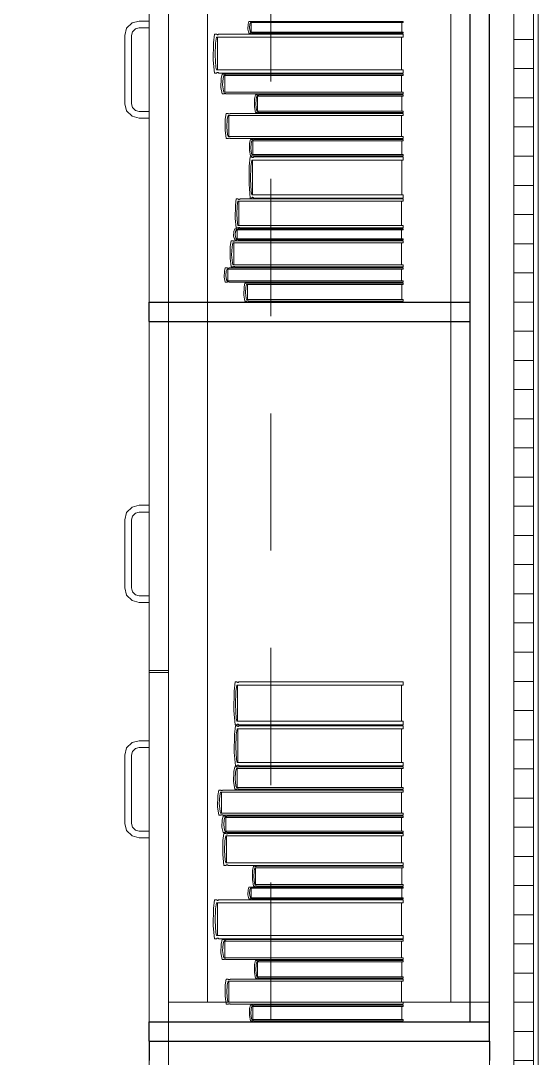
# Model space of a CAD drawing. Header units: inches. Extents: x -38 to 5698, y -33 to 92.
# Drawn here: x 122.313 to 122.845, y 34.982 to 36.049 of the extents above; entities that cross this region are included whole.
import ezdxf

# ---------------------------------------------------------------- set-up
doc = ezdxf.new("R2010")
doc.units = ezdxf.units.IN
doc.header["$MEASUREMENT"] = 0
doc.set_wipeout_variables(frame=1)
for name, pattern in [('Hidden Line', [0.195611, 0.141111, -0.0545]), ('Punto & Raya', [0.65, 0.5, -0.075, 0, -0.075]), ('Wipeout_Contour', [1, 0, -1])]:
    doc.linetypes.add(name, pattern=pattern)
for name, color, linetype in [('02 _ ARQ _ ALB _ Ejes Generales', 7, 'Continuous'), ('02 _ ARQ _ ZON _ Espacio.3D', 7, 'Continuous'), ('08 _ STR _ EXT _ 09 Vigas', 7, 'Continuous'), ('Acabado - Muros', 7, 'Continuous'), ('Interior - Mobiliario', 7, 'Continuous')]:
    doc.layers.add(name, color=color, linetype=linetype)

msp = doc.modelspace()

# ---------------------------------------------------------------- linework, layer by layer
at = {"layer": '02 _ ARQ _ ZON _ Espacio.3D', "color": 254, "linetype": 'Continuous', "lineweight": 0, "flags": 128}
msp.add_lwpolyline([(115.57, 30.8002), (116.07, 30.8001), (116.07, 30.2), (116.67, 30.1999), (116.67, 29.7), (122.57, 29.7), (122.57, 30.2), (122.57, 30.6), (122.812, 30.6), (122.812, 39), (122.57, 39), (122.57, 39.75), (116.07, 39.75), (116.07, 39.65), (116.07, 39), (115.57, 39)], dxfattribs=at)
at = {"layer": 'Interior - Mobiliario', "color": 175, "linetype": 'Continuous', "lineweight": 13}
for p, q in [((122.465, 36.48), (122.465, 35.02)), ((122.775, 35.02), (122.775, 36.48)), ((122.435, 36.049), (122.4275, 36.047)), ((122.445, 36.049), (122.435, 36.049)), ((122.445, 36.042), (122.445, 36.049)), ((122.5477, 36.0486), (122.5468, 36.0459)), ((122.5494, 36.0486), (122.5477, 36.0486)), ((122.5485, 36.0458), (122.5493, 36.0476)), ((122.5493, 36.0476), (122.7063, 36.0476)), ((122.5495, 36.0485), (122.5494, 36.0486)), ((122.5497, 36.0484), (122.5495, 36.0485)), ((122.5499, 36.0484), (122.5497, 36.0484)), ((122.5502, 36.0484), (122.5499, 36.0484)), ((122.5501, 36.0476), (122.5501, 36.0375)), ((122.5504, 36.0484), (122.5502, 36.0484)), ((122.5506, 36.0484), (122.5504, 36.0484)), ((122.5508, 36.0484), (122.5506, 36.0484)), ((122.551, 36.0485), (122.5508, 36.0484)), ((122.5512, 36.0486), (122.551, 36.0485)), ((122.7063, 36.0486), (122.5512, 36.0486)), ((122.7047, 36.0375), (122.7047, 36.0476)), ((122.7063, 36.0476), (122.7063, 36.0486)), ((122.422, 36.0415), (122.42, 36.034)), ((122.4275, 36.047), (122.422, 36.0415)), ((122.427, 36.034), (122.428, 36.038)), ((122.428, 36.038), (122.431, 36.0409)), ((122.431, 36.0409), (122.435, 36.042)), ((122.435, 36.042), (122.445, 36.042)), ((122.5468, 36.0459), (122.5466, 36.0405)), ((122.5466, 36.0405), (122.5477, 36.0365)), ((122.5481, 36.0421), (122.5485, 36.0458)), ((122.5488, 36.0384), (122.5481, 36.0421)), ((122.5493, 36.0375), (122.5488, 36.0384)), ((122.7063, 36.0375), (122.5493, 36.0375)), ((122.5495, 36.0366), (122.5498, 36.0367)), ((122.5498, 36.0367), (122.55, 36.0367)), ((122.55, 36.0367), (122.5502, 36.0367)), ((122.5502, 36.0367), (122.5504, 36.0367)), ((122.5504, 36.0367), (122.5507, 36.0367)), ((122.5507, 36.0367), (122.5509, 36.0366)), ((122.5509, 36.0366), (122.5511, 36.0366)), ((122.7063, 36.0365), (122.7063, 36.0375)), ((122.42, 36.034), (122.42, 35.964)), ((122.427, 35.964), (122.427, 36.034)), ((122.5112, 36.0267), (122.511, 36.0088)), ((122.5123, 36.0355), (122.5112, 36.0267)), ((122.5144, 36.0355), (122.5123, 36.0355)), ((122.5129, 36.014), (122.5134, 36.0263)), ((122.5134, 36.0263), (122.5142, 36.0323)), ((122.5142, 36.0323), (122.7063, 36.0323)), ((122.5145, 36.0354), (122.5144, 36.0355)), ((122.5148, 36.0351), (122.5145, 36.0354)), ((122.515, 36.035), (122.5148, 36.0351)), ((122.5153, 36.0349), (122.515, 36.035)), ((122.5152, 36.0323), (122.5152, 35.9987)), ((122.5156, 36.0349), (122.5153, 36.0349)), ((122.5159, 36.0349), (122.5156, 36.0349)), ((122.5162, 36.0351), (122.5159, 36.0349)), ((122.5164, 36.0353), (122.5162, 36.0351)), ((122.5166, 36.0355), (122.5164, 36.0353)), ((122.7063, 36.0355), (122.5166, 36.0355)), ((122.5477, 36.0365), (122.5494, 36.0365)), ((122.5494, 36.0365), (122.5495, 36.0366)), ((122.5511, 36.0366), (122.5512, 36.0365)), ((122.5512, 36.0365), (122.7063, 36.0365)), ((122.7044, 35.9987), (122.7044, 36.0323)), ((122.7063, 36.0323), (122.7063, 36.0355)), ((122.511, 36.0088), (122.5123, 35.9955)), ((122.5137, 36.0017), (122.5129, 36.014)), ((122.5123, 35.9955), (122.5144, 35.9955)), ((122.5142, 35.9987), (122.5137, 36.0017)), ((122.7063, 35.9987), (122.5142, 35.9987)), ((122.5144, 35.9955), (122.5146, 35.9957)), ((122.5146, 35.9957), (122.5148, 35.9959)), ((122.5148, 35.9959), (122.5151, 35.9961)), ((122.5151, 35.9961), (122.5154, 35.9961)), ((122.5154, 35.9961), (122.5157, 35.9961)), ((122.5157, 35.9961), (122.5159, 35.996)), ((122.5159, 35.996), (122.5162, 35.9959)), ((122.5162, 35.9959), (122.5165, 35.9956)), ((122.5165, 35.9956), (122.5166, 35.9955)), ((122.5166, 35.9955), (122.7063, 35.9955)), ((122.5201, 35.9945), (122.5191, 35.99)), ((122.5221, 35.9945), (122.5201, 35.9945)), ((122.5222, 35.9944), (122.5221, 35.9945)), ((122.5224, 35.9943), (122.5222, 35.9944)), ((122.5227, 35.9942), (122.5224, 35.9943)), ((122.523, 35.9941), (122.5227, 35.9942)), ((122.5232, 35.9941), (122.523, 35.9941)), ((122.5235, 35.9942), (122.5232, 35.9941)), ((122.5238, 35.9942), (122.5235, 35.9942)), ((122.524, 35.9944), (122.5238, 35.9942)), ((122.5242, 35.9945), (122.524, 35.9944)), ((122.7063, 35.9945), (122.5242, 35.9945)), ((122.7063, 35.9955), (122.7063, 35.9987)), ((122.7063, 35.9928), (122.7063, 35.9945)), ((122.5191, 35.99), (122.5188, 35.9808)), ((122.5206, 35.9835), (122.5211, 35.9898)), ((122.5214, 35.9772), (122.5206, 35.9835)), ((122.5211, 35.9898), (122.5219, 35.9928)), ((122.5219, 35.9928), (122.7063, 35.9928)), ((122.5229, 35.9928), (122.5229, 35.9757)), ((122.7045, 35.9757), (122.7045, 35.9928)), ((122.5188, 35.9808), (122.5201, 35.974)), ((122.5201, 35.974), (122.5221, 35.974)), ((122.5219, 35.9757), (122.5214, 35.9772)), ((122.7063, 35.9757), (122.5219, 35.9757)), ((122.5221, 35.974), (122.5223, 35.9741)), ((122.5223, 35.9741), (122.5225, 35.9743)), ((122.5225, 35.9743), (122.5228, 35.9743)), ((122.5228, 35.9743), (122.523, 35.9744)), ((122.523, 35.9744), (122.5233, 35.9744)), ((122.5233, 35.9744), (122.5236, 35.9743)), ((122.5236, 35.9743), (122.5238, 35.9742)), ((122.5238, 35.9742), (122.5241, 35.9741)), ((122.5241, 35.9741), (122.5242, 35.974)), ((122.5242, 35.974), (122.7063, 35.974)), ((122.5544, 35.973), (122.5535, 35.969)), ((122.556, 35.973), (122.5544, 35.973)), ((122.5561, 35.973), (122.556, 35.973)), ((122.5563, 35.9728), (122.5561, 35.973)), ((122.5565, 35.9728), (122.5563, 35.9728)), ((122.5567, 35.9727), (122.5565, 35.9728)), ((122.5569, 35.9727), (122.5567, 35.9727)), ((122.5572, 35.9728), (122.5569, 35.9727)), ((122.5574, 35.9728), (122.5572, 35.9728)), ((122.5576, 35.9729), (122.5574, 35.9728)), ((122.5577, 35.973), (122.5576, 35.9729)), ((122.7063, 35.973), (122.5577, 35.973)), ((122.7063, 35.974), (122.7063, 35.9757)), ((122.7063, 35.9716), (122.7063, 35.973)), ((122.42, 35.964), (122.422, 35.9565)), ((122.428, 35.96), (122.427, 35.964)), ((122.5535, 35.969), (122.5533, 35.9609)), ((122.5548, 35.9632), (122.5552, 35.9688)), ((122.5554, 35.9577), (122.5548, 35.9632)), ((122.5552, 35.9688), (122.5559, 35.9716)), ((122.5559, 35.9716), (122.7063, 35.9716)), ((122.5566, 35.9716), (122.5566, 35.9563)), ((122.7048, 35.9563), (122.7048, 35.9716)), ((122.422, 35.9565), (122.4275, 35.951)), ((122.431, 35.957), (122.428, 35.96)), ((122.435, 35.956), (122.431, 35.957)), ((122.445, 35.956), (122.435, 35.956)), ((122.445, 35.949), (122.445, 35.956)), ((122.5243, 35.9538), (122.5233, 35.9482)), ((122.5263, 35.9538), (122.5243, 35.9538)), ((122.5253, 35.9479), (122.5262, 35.9518)), ((122.5262, 35.9518), (122.7063, 35.9518)), ((122.5264, 35.9537), (122.5263, 35.9538)), ((122.5266, 35.9536), (122.5264, 35.9537)), ((122.5269, 35.9535), (122.5266, 35.9536)), ((122.5272, 35.9534), (122.5269, 35.9535)), ((122.5271, 35.9518), (122.5271, 35.9302)), ((122.5274, 35.9534), (122.5272, 35.9534)), ((122.5277, 35.9535), (122.5274, 35.9534)), ((122.5279, 35.9535), (122.5277, 35.9535)), ((122.5282, 35.9537), (122.5279, 35.9535)), ((122.5283, 35.9538), (122.5282, 35.9537)), ((122.7063, 35.9538), (122.5283, 35.9538)), ((122.5533, 35.9609), (122.5544, 35.9548)), ((122.5544, 35.9548), (122.556, 35.9548)), ((122.5559, 35.9563), (122.5554, 35.9577)), ((122.7063, 35.9563), (122.5559, 35.9563)), ((122.556, 35.9548), (122.5561, 35.9549)), ((122.5561, 35.9549), (122.5563, 35.955)), ((122.5563, 35.955), (122.5566, 35.9551)), ((122.5566, 35.9551), (122.5568, 35.9551)), ((122.5568, 35.9551), (122.557, 35.9551)), ((122.557, 35.9551), (122.5572, 35.9551)), ((122.5572, 35.9551), (122.5574, 35.955)), ((122.5574, 35.955), (122.5576, 35.9549)), ((122.5576, 35.9549), (122.5577, 35.9548)), ((122.5577, 35.9548), (122.7063, 35.9548)), ((122.7045, 35.9302), (122.7045, 35.9518)), ((122.7063, 35.9548), (122.7063, 35.9563)), ((122.7063, 35.9518), (122.7063, 35.9538)), ((122.4275, 35.951), (122.435, 35.949)), ((122.435, 35.949), (122.445, 35.949)), ((122.5233, 35.9482), (122.5231, 35.9367)), ((122.5249, 35.94), (122.5253, 35.9479)), ((122.5231, 35.9367), (122.5243, 35.9282)), ((122.5256, 35.9322), (122.5249, 35.94)), ((122.5262, 35.9302), (122.5256, 35.9322)), ((122.7063, 35.9302), (122.5262, 35.9302)), ((122.7063, 35.9282), (122.7063, 35.9302)), ((122.5243, 35.9282), (122.5263, 35.9282)), ((122.5263, 35.9282), (122.5265, 35.9283)), ((122.5265, 35.9283), (122.5267, 35.9285)), ((122.5267, 35.9285), (122.5269, 35.9286)), ((122.5269, 35.9286), (122.5272, 35.9286)), ((122.5272, 35.9286), (122.5275, 35.9286)), ((122.5275, 35.9286), (122.5277, 35.9285)), ((122.5277, 35.9285), (122.528, 35.9284)), ((122.528, 35.9284), (122.5282, 35.9283)), ((122.5282, 35.9283), (122.5283, 35.9282)), ((122.5283, 35.9282), (122.7063, 35.9282)), ((122.5484, 35.9235), (122.5482, 35.9159)), ((122.5493, 35.9272), (122.5484, 35.9235)), ((122.551, 35.9272), (122.5493, 35.9272)), ((122.5497, 35.9181), (122.5501, 35.9233)), ((122.5501, 35.9233), (122.5508, 35.9258)), ((122.5508, 35.9258), (122.7063, 35.9258)), ((122.5511, 35.9271), (122.551, 35.9272)), ((122.5513, 35.927), (122.5511, 35.9271)), ((122.5515, 35.9269), (122.5513, 35.927)), ((122.5517, 35.9269), (122.5515, 35.9269)), ((122.5516, 35.9258), (122.5516, 35.9116)), ((122.5519, 35.9269), (122.5517, 35.9269)), ((122.5522, 35.9269), (122.5519, 35.9269)), ((122.5524, 35.927), (122.5522, 35.9269)), ((122.5526, 35.9271), (122.5524, 35.927)), ((122.5527, 35.9272), (122.5526, 35.9271)), ((122.7063, 35.9272), (122.5527, 35.9272)), ((122.7047, 35.9116), (122.7047, 35.9258)), ((122.7063, 35.9258), (122.7063, 35.9272)), ((122.5489, 35.9092), (122.548, 35.8999)), ((122.5482, 35.9159), (122.5493, 35.9102)), ((122.5506, 35.9092), (122.5489, 35.9092)), ((122.5493, 35.9102), (122.551, 35.9102)), ((122.5504, 35.9128), (122.5497, 35.9181)), ((122.5508, 35.9116), (122.5504, 35.9128)), ((122.5507, 35.909), (122.5506, 35.9092)), ((122.5509, 35.9088), (122.5507, 35.909)), ((122.7063, 35.9116), (122.5508, 35.9116)), ((122.5511, 35.9086), (122.5509, 35.9088)), ((122.551, 35.9102), (122.5511, 35.9103)), ((122.5511, 35.9103), (122.5513, 35.9104)), ((122.5513, 35.9104), (122.5515, 35.9105)), ((122.5515, 35.9105), (122.5518, 35.9105)), ((122.5518, 35.9105), (122.552, 35.9105)), ((122.552, 35.9087), (122.5518, 35.9086)), ((122.552, 35.9105), (122.5522, 35.9104)), ((122.5522, 35.909), (122.552, 35.9087)), ((122.5522, 35.9104), (122.5524, 35.9104)), ((122.5523, 35.9092), (122.5522, 35.909)), ((122.7063, 35.9092), (122.5523, 35.9092)), ((122.5524, 35.9104), (122.5526, 35.9103)), ((122.5526, 35.9103), (122.5527, 35.9102)), ((122.5527, 35.9102), (122.7063, 35.9102)), ((122.7063, 35.9102), (122.7063, 35.9116)), ((122.7063, 35.9058), (122.7063, 35.9092)), ((122.548, 35.8999), (122.5478, 35.8811)), ((122.5493, 35.8865), (122.5497, 35.8995)), ((122.5497, 35.8995), (122.5505, 35.9058)), ((122.5505, 35.9058), (122.7063, 35.9058)), ((122.5513, 35.9085), (122.5511, 35.9086)), ((122.5512, 35.9058), (122.5512, 35.8704)), ((122.5516, 35.9085), (122.5513, 35.9085)), ((122.5518, 35.9086), (122.5516, 35.9085)), ((122.7047, 35.8704), (122.7047, 35.9058)), ((122.5478, 35.8811), (122.5489, 35.867)), ((122.55, 35.8736), (122.5493, 35.8865)), ((122.5347, 35.866), (122.5338, 35.8595)), ((122.5366, 35.866), (122.5347, 35.866)), ((122.5367, 35.8659), (122.5366, 35.866)), ((122.5385, 35.866), (122.5383, 35.8658)), ((122.7063, 35.866), (122.5385, 35.866)), ((122.5489, 35.867), (122.5506, 35.867)), ((122.5505, 35.8704), (122.55, 35.8736)), ((122.7063, 35.8704), (122.5505, 35.8704)), ((122.5506, 35.867), (122.5507, 35.8672)), ((122.5507, 35.8672), (122.5509, 35.8675)), ((122.5509, 35.8675), (122.5511, 35.8676)), ((122.5511, 35.8676), (122.5514, 35.8677)), ((122.5514, 35.8677), (122.5516, 35.8677)), ((122.5516, 35.8677), (122.5518, 35.8676)), ((122.5518, 35.8676), (122.552, 35.8674)), ((122.552, 35.8674), (122.5522, 35.8672)), ((122.5522, 35.8672), (122.5523, 35.867)), ((122.5523, 35.867), (122.7063, 35.867)), ((122.7063, 35.867), (122.7063, 35.8704)), ((122.7063, 35.8636), (122.7063, 35.866)), ((122.5338, 35.8595), (122.5336, 35.8461)), ((122.5352, 35.85), (122.5356, 35.8591)), ((122.5356, 35.8591), (122.5364, 35.8636)), ((122.5364, 35.8636), (122.7063, 35.8636)), ((122.5369, 35.8657), (122.5367, 35.8659)), ((122.5371, 35.8656), (122.5369, 35.8657)), ((122.5374, 35.8655), (122.5371, 35.8656)), ((122.5373, 35.8636), (122.5373, 35.8386)), ((122.5376, 35.8655), (122.5374, 35.8655)), ((122.5379, 35.8656), (122.5376, 35.8655)), ((122.5381, 35.8657), (122.5379, 35.8656)), ((122.5383, 35.8658), (122.5381, 35.8657)), ((122.7046, 35.8386), (122.7046, 35.8636)), ((122.5336, 35.8461), (122.5347, 35.8362)), ((122.5359, 35.8408), (122.5352, 35.85)), ((122.533, 35.8352), (122.5321, 35.8327)), ((122.5349, 35.8352), (122.533, 35.8352)), ((122.534, 35.8326), (122.5348, 35.8343)), ((122.5347, 35.8362), (122.5366, 35.8362)), ((122.5348, 35.8343), (122.7063, 35.8343)), ((122.535, 35.8351), (122.5349, 35.8352)), ((122.5352, 35.8351), (122.535, 35.8351)), ((122.5355, 35.835), (122.5352, 35.8351)), ((122.5357, 35.835), (122.5355, 35.835)), ((122.5356, 35.8343), (122.5356, 35.8249)), ((122.536, 35.835), (122.5357, 35.835)), ((122.5364, 35.8386), (122.5359, 35.8408)), ((122.5362, 35.835), (122.536, 35.835)), ((122.5365, 35.835), (122.5362, 35.835)), ((122.7063, 35.8386), (122.5364, 35.8386)), ((122.5367, 35.8351), (122.5365, 35.835)), ((122.5366, 35.8362), (122.5367, 35.8363)), ((122.5367, 35.8363), (122.5369, 35.8365)), ((122.5368, 35.8352), (122.5367, 35.8351)), ((122.7063, 35.8352), (122.5368, 35.8352)), ((122.5369, 35.8365), (122.5372, 35.8366)), ((122.5372, 35.8366), (122.5374, 35.8367)), ((122.5374, 35.8367), (122.5377, 35.8367)), ((122.5377, 35.8367), (122.5379, 35.8366)), ((122.5379, 35.8366), (122.5382, 35.8365)), ((122.5382, 35.8365), (122.5384, 35.8363)), ((122.5384, 35.8363), (122.5385, 35.8362)), ((122.5385, 35.8362), (122.7063, 35.8362)), ((122.7046, 35.8249), (122.7046, 35.8343)), ((122.7063, 35.8362), (122.7063, 35.8386)), ((122.7063, 35.8343), (122.7063, 35.8352)), ((122.5321, 35.8327), (122.5319, 35.8278)), ((122.5319, 35.8278), (122.533, 35.8241)), ((122.533, 35.8241), (122.5349, 35.8241)), ((122.5335, 35.8292), (122.534, 35.8326)), ((122.5343, 35.8258), (122.5335, 35.8292)), ((122.5348, 35.8249), (122.5343, 35.8258)), ((122.7063, 35.8249), (122.5348, 35.8249)), ((122.5349, 35.8241), (122.5351, 35.8241)), ((122.5351, 35.8241), (122.5353, 35.8242)), ((122.5353, 35.8242), (122.5355, 35.8242)), ((122.5355, 35.8242), (122.5358, 35.8242)), ((122.5358, 35.8242), (122.536, 35.8242)), ((122.536, 35.8242), (122.5363, 35.8242)), ((122.5363, 35.8242), (122.5365, 35.8242)), ((122.5365, 35.8242), (122.5368, 35.8241)), ((122.5368, 35.8241), (122.5368, 35.8241)), ((122.5368, 35.8241), (122.7063, 35.8241)), ((122.7063, 35.8241), (122.7063, 35.8249)), ((122.5284, 35.8171), (122.5282, 35.8051)), ((122.5294, 35.8231), (122.5284, 35.8171)), ((122.5313, 35.8231), (122.5294, 35.8231)), ((122.5299, 35.8086), (122.5304, 35.8169)), ((122.5304, 35.8169), (122.5312, 35.8209)), ((122.5312, 35.8209), (122.7063, 35.8209)), ((122.5314, 35.823), (122.5313, 35.8231)), ((122.5316, 35.8228), (122.5314, 35.823)), ((122.5319, 35.8227), (122.5316, 35.8228)), ((122.5321, 35.8226), (122.5319, 35.8227)), ((122.5324, 35.8226), (122.5321, 35.8226)), ((122.7045, 35.8209), (122.5321, 35.8209)), ((122.5321, 35.8209), (122.5321, 35.7983)), ((122.5327, 35.8227), (122.5324, 35.8226)), ((122.5329, 35.8228), (122.5327, 35.8227)), ((122.5331, 35.8229), (122.5329, 35.8228)), ((122.5333, 35.8231), (122.5331, 35.8229)), ((122.7063, 35.8231), (122.5333, 35.8231)), ((122.7045, 35.7983), (122.7045, 35.8209)), ((122.7063, 35.8209), (122.7063, 35.8231)), ((122.5282, 35.8051), (122.5294, 35.7961)), ((122.5306, 35.8003), (122.5299, 35.8086)), ((122.5224, 35.7919), (122.5222, 35.7855)), ((122.5234, 35.7951), (122.5224, 35.7919)), ((122.5254, 35.7951), (122.5234, 35.7951)), ((122.5239, 35.7873), (122.5244, 35.7918)), ((122.5244, 35.7918), (122.5252, 35.794)), ((122.5252, 35.794), (122.7063, 35.794)), ((122.5255, 35.7951), (122.5254, 35.7951)), ((122.5257, 35.795), (122.5255, 35.7951)), ((122.526, 35.7949), (122.5257, 35.795)), ((122.5262, 35.7949), (122.526, 35.7949)), ((122.5261, 35.794), (122.5261, 35.7818)), ((122.5265, 35.7949), (122.5262, 35.7949)), ((122.5268, 35.7949), (122.5265, 35.7949)), ((122.527, 35.795), (122.5268, 35.7949)), ((122.5273, 35.795), (122.527, 35.795)), ((122.5274, 35.7951), (122.5273, 35.795)), ((122.7063, 35.7951), (122.5274, 35.7951)), ((122.5294, 35.7961), (122.5313, 35.7961)), ((122.5312, 35.7983), (122.5306, 35.8003)), ((122.7063, 35.7983), (122.5312, 35.7983)), ((122.5313, 35.7961), (122.5315, 35.7963)), ((122.5315, 35.7963), (122.5317, 35.7964)), ((122.5317, 35.7964), (122.5319, 35.7965)), ((122.5319, 35.7965), (122.5322, 35.7966)), ((122.5321, 35.7983), (122.7045, 35.7983)), ((122.5322, 35.7966), (122.5325, 35.7966)), ((122.5325, 35.7966), (122.5327, 35.7965)), ((122.5327, 35.7965), (122.533, 35.7964)), ((122.533, 35.7964), (122.5332, 35.7962)), ((122.5332, 35.7962), (122.5333, 35.7961)), ((122.5333, 35.7961), (122.7063, 35.7961)), ((122.7045, 35.7818), (122.7045, 35.794)), ((122.7063, 35.7961), (122.7063, 35.7983)), ((122.7063, 35.794), (122.7063, 35.7951)), ((122.5222, 35.7855), (122.5234, 35.7806)), ((122.5234, 35.7806), (122.5254, 35.7806)), ((122.5247, 35.7829), (122.5239, 35.7873)), ((122.5252, 35.7818), (122.5247, 35.7829)), ((122.7063, 35.7818), (122.5252, 35.7818)), ((122.5254, 35.7806), (122.5255, 35.7807)), ((122.5255, 35.7807), (122.5258, 35.7808)), ((122.5258, 35.7808), (122.526, 35.7808)), ((122.526, 35.7808), (122.5263, 35.7809)), ((122.5263, 35.7809), (122.5266, 35.7808)), ((122.5266, 35.7808), (122.5268, 35.7808)), ((122.5268, 35.7808), (122.5271, 35.7808)), ((122.5271, 35.7808), (122.5273, 35.7807)), ((122.5273, 35.7807), (122.5274, 35.7806)), ((122.5274, 35.7806), (122.7063, 35.7806)), ((122.7063, 35.7806), (122.7063, 35.7818)), ((122.5427, 35.7755), (122.5425, 35.7672)), ((122.5436, 35.7796), (122.5427, 35.7755)), ((122.5454, 35.7796), (122.5436, 35.7796)), ((122.5441, 35.7696), (122.5445, 35.7753)), ((122.5445, 35.7753), (122.5453, 35.7781)), ((122.5453, 35.7781), (122.7063, 35.7781)), ((122.5455, 35.7795), (122.5454, 35.7796)), ((122.5457, 35.7794), (122.5455, 35.7795)), ((122.5459, 35.7793), (122.5457, 35.7794)), ((122.5462, 35.7793), (122.5459, 35.7793)), ((122.5464, 35.7793), (122.5462, 35.7793)), ((122.5466, 35.7793), (122.5464, 35.7793)), ((122.5469, 35.7794), (122.5466, 35.7793)), ((122.5471, 35.7795), (122.5469, 35.7794)), ((122.5472, 35.7796), (122.5471, 35.7795)), ((122.7063, 35.7796), (122.5472, 35.7796)), ((122.7063, 35.7781), (122.7063, 35.7796)), ((122.422, 35.5435), (122.4275, 35.549)), ((122.4275, 35.549), (122.435, 35.551)), ((122.435, 35.551), (122.445, 35.551)), ((122.445, 35.551), (122.445, 35.544)), ((122.42, 35.536), (122.422, 35.5435)), ((122.42, 35.466), (122.42, 35.536)), ((122.428, 35.54), (122.427, 35.536)), ((122.427, 35.536), (122.427, 35.466)), ((122.431, 35.5429), (122.428, 35.54)), ((122.435, 35.544), (122.431, 35.5429)), ((122.445, 35.544), (122.435, 35.544)), ((122.422, 35.4585), (122.42, 35.466)), ((122.427, 35.466), (122.428, 35.462)), ((122.428, 35.462), (122.431, 35.459)), ((122.4275, 35.453), (122.422, 35.4585)), ((122.435, 35.451), (122.4275, 35.453)), ((122.431, 35.459), (122.435, 35.458)), ((122.435, 35.458), (122.445, 35.458)), ((122.445, 35.451), (122.435, 35.451)), ((122.445, 35.458), (122.445, 35.451)), ((122.445, 35.381), (122.465, 35.381)), ((122.445, 35.379), (122.465, 35.379)), ((122.5334, 35.3696), (122.5324, 35.3599)), ((122.5352, 35.3696), (122.5334, 35.3696)), ((122.5343, 35.3594), (122.5351, 35.3661)), ((122.5351, 35.3661), (122.7063, 35.3661)), ((122.5353, 35.3694), (122.5352, 35.3696)), ((122.5355, 35.3691), (122.5353, 35.3694)), ((122.5358, 35.369), (122.5355, 35.3691)), ((122.536, 35.3689), (122.5358, 35.369)), ((122.5359, 35.3661), (122.5359, 35.3289)), ((122.5363, 35.3688), (122.536, 35.3689)), ((122.5365, 35.3689), (122.5363, 35.3688)), ((122.5368, 35.3691), (122.5365, 35.3689)), ((122.537, 35.3693), (122.5368, 35.3691)), ((122.5371, 35.3696), (122.537, 35.3693)), ((122.7063, 35.3696), (122.5371, 35.3696)), ((122.7046, 35.3289), (122.7046, 35.3661)), ((122.7063, 35.3661), (122.7063, 35.3696)), ((122.5324, 35.3599), (122.5322, 35.3401)), ((122.5338, 35.3458), (122.5343, 35.3594)), ((122.5346, 35.3323), (122.5338, 35.3458)), ((122.5322, 35.3401), (122.5334, 35.3254)), ((122.5337, 35.3244), (122.5328, 35.3154)), ((122.5334, 35.3254), (122.5352, 35.3254)), ((122.5356, 35.3244), (122.5337, 35.3244)), ((122.5351, 35.3289), (122.5346, 35.3323)), ((122.7063, 35.3289), (122.5351, 35.3289)), ((122.5352, 35.3254), (122.5354, 35.3256)), ((122.5354, 35.3256), (122.5356, 35.3259)), ((122.5356, 35.3259), (122.5358, 35.3261)), ((122.5357, 35.3242), (122.5356, 35.3244)), ((122.5359, 35.324), (122.5357, 35.3242)), ((122.5358, 35.3261), (122.5361, 35.3261)), ((122.5361, 35.3238), (122.5359, 35.324)), ((122.5361, 35.3261), (122.5363, 35.3261)), ((122.5364, 35.3237), (122.5361, 35.3238)), ((122.5363, 35.3261), (122.5366, 35.326)), ((122.5366, 35.3237), (122.5364, 35.3237)), ((122.5366, 35.326), (122.5368, 35.3258)), ((122.5369, 35.3238), (122.5366, 35.3237)), ((122.5368, 35.3258), (122.5371, 35.3256)), ((122.5371, 35.3239), (122.5369, 35.3238)), ((122.5371, 35.3256), (122.5371, 35.3254)), ((122.5371, 35.3254), (122.7063, 35.3254)), ((122.5373, 35.3242), (122.5371, 35.3239)), ((122.5375, 35.3244), (122.5373, 35.3242)), ((122.7063, 35.3244), (122.5375, 35.3244)), ((122.7063, 35.3254), (122.7063, 35.3289)), ((122.7063, 35.3211), (122.7063, 35.3244)), ((122.5328, 35.3154), (122.5325, 35.297)), ((122.5342, 35.3023), (122.5346, 35.3149)), ((122.5346, 35.3149), (122.5354, 35.3211)), ((122.5354, 35.3211), (122.7063, 35.3211)), ((122.5363, 35.3211), (122.5363, 35.2865)), ((122.7046, 35.2865), (122.7046, 35.3211)), ((122.422, 35.3015), (122.42, 35.294)), ((122.4275, 35.307), (122.422, 35.3015)), ((122.435, 35.309), (122.4275, 35.307)), ((122.428, 35.298), (122.431, 35.3009)), ((122.431, 35.3009), (122.435, 35.302)), ((122.445, 35.309), (122.435, 35.309)), ((122.435, 35.302), (122.445, 35.302)), ((122.445, 35.302), (122.445, 35.309)), ((122.5349, 35.2897), (122.5342, 35.3023)), ((122.42, 35.294), (122.42, 35.224)), ((122.427, 35.294), (122.428, 35.298)), ((122.427, 35.224), (122.427, 35.294)), ((122.5325, 35.297), (122.5337, 35.2832)), ((122.5331, 35.2822), (122.5322, 35.2772)), ((122.535, 35.2822), (122.5331, 35.2822)), ((122.5337, 35.2832), (122.5356, 35.2832)), ((122.534, 35.2769), (122.5348, 35.2804)), ((122.5348, 35.2804), (122.7063, 35.2804)), ((122.5354, 35.2865), (122.5349, 35.2897)), ((122.5351, 35.2822), (122.535, 35.2822)), ((122.5353, 35.282), (122.5351, 35.2822)), ((122.5355, 35.2819), (122.5353, 35.282)), ((122.7063, 35.2865), (122.5354, 35.2865)), ((122.5358, 35.2819), (122.5355, 35.2819)), ((122.5356, 35.2832), (122.5357, 35.2835)), ((122.5357, 35.2835), (122.5359, 35.2837)), ((122.5357, 35.2804), (122.5357, 35.261)), ((122.5361, 35.2819), (122.5358, 35.2819)), ((122.5359, 35.2837), (122.5362, 35.2839)), ((122.5363, 35.2819), (122.5361, 35.2819)), ((122.5362, 35.2839), (122.5364, 35.2839)), ((122.5365, 35.282), (122.5363, 35.2819)), ((122.5364, 35.2839), (122.5367, 35.2839)), ((122.5368, 35.2821), (122.5365, 35.282)), ((122.5367, 35.2839), (122.5369, 35.2838)), ((122.5369, 35.2822), (122.5368, 35.2821)), ((122.5369, 35.2838), (122.5372, 35.2837)), ((122.7063, 35.2822), (122.5369, 35.2822)), ((122.5372, 35.2837), (122.5374, 35.2834)), ((122.5374, 35.2834), (122.5375, 35.2832)), ((122.5375, 35.2832), (122.7063, 35.2832)), ((122.7046, 35.261), (122.7046, 35.2804)), ((122.7063, 35.2832), (122.7063, 35.2865)), ((122.7063, 35.2804), (122.7063, 35.2822)), ((122.5322, 35.2772), (122.5319, 35.2669)), ((122.5336, 35.2698), (122.534, 35.2769)), ((122.5343, 35.2627), (122.5336, 35.2698)), ((122.5166, 35.2582), (122.5156, 35.2525)), ((122.5187, 35.2582), (122.5166, 35.2582)), ((122.5188, 35.2581), (122.5187, 35.2582)), ((122.519, 35.2579), (122.5188, 35.2581)), ((122.5193, 35.2578), (122.519, 35.2579)), ((122.5204, 35.2579), (122.5201, 35.2578)), ((122.5206, 35.258), (122.5204, 35.2579)), ((122.5208, 35.2582), (122.5206, 35.258)), ((122.7063, 35.2582), (122.5208, 35.2582)), ((122.5319, 35.2669), (122.5331, 35.2592)), ((122.5331, 35.2592), (122.535, 35.2592)), ((122.5348, 35.261), (122.5343, 35.2627)), ((122.7063, 35.261), (122.5348, 35.261)), ((122.535, 35.2592), (122.5351, 35.2593)), ((122.5351, 35.2593), (122.5354, 35.2594)), ((122.5354, 35.2594), (122.5356, 35.2595)), ((122.5356, 35.2595), (122.5359, 35.2595)), ((122.5359, 35.2595), (122.5361, 35.2595)), ((122.5361, 35.2595), (122.5364, 35.2595)), ((122.5364, 35.2595), (122.5366, 35.2594)), ((122.5366, 35.2594), (122.5368, 35.2592)), ((122.5368, 35.2592), (122.5369, 35.2592)), ((122.5369, 35.2592), (122.7063, 35.2592)), ((122.7063, 35.2592), (122.7063, 35.261)), ((122.7063, 35.2561), (122.7063, 35.2582)), ((122.5156, 35.2525), (122.5153, 35.241)), ((122.5172, 35.2443), (122.5176, 35.2522)), ((122.5176, 35.2522), (122.5185, 35.2561)), ((122.5185, 35.2561), (122.7063, 35.2561)), ((122.5196, 35.2577), (122.5193, 35.2578)), ((122.5195, 35.2561), (122.5195, 35.2345)), ((122.5198, 35.2577), (122.5196, 35.2577)), ((122.5201, 35.2578), (122.5198, 35.2577)), ((122.7044, 35.2345), (122.7044, 35.2561)), ((122.5153, 35.241), (122.5166, 35.2324)), ((122.518, 35.2364), (122.5172, 35.2443)), ((122.5166, 35.2324), (122.5187, 35.2324)), ((122.5185, 35.2345), (122.518, 35.2364)), ((122.7063, 35.2345), (122.5185, 35.2345)), ((122.5187, 35.2324), (122.5188, 35.2325)), ((122.5188, 35.2325), (122.5191, 35.2327)), ((122.5191, 35.2327), (122.5193, 35.2328)), ((122.5193, 35.2328), (122.5196, 35.2328)), ((122.5196, 35.2328), (122.5199, 35.2328)), ((122.5199, 35.2328), (122.5202, 35.2328)), ((122.5201, 35.2277), (122.5199, 35.2202)), ((122.5212, 35.2314), (122.5201, 35.2277)), ((122.5202, 35.2328), (122.5204, 35.2327)), ((122.5204, 35.2327), (122.5207, 35.2325)), ((122.5207, 35.2325), (122.5208, 35.2324)), ((122.5208, 35.2324), (122.7063, 35.2324)), ((122.5232, 35.2314), (122.5212, 35.2314)), ((122.5217, 35.2224), (122.5222, 35.2276)), ((122.5222, 35.2276), (122.523, 35.2301)), ((122.523, 35.2301), (122.7063, 35.2301)), ((122.5233, 35.2313), (122.5232, 35.2314)), ((122.5235, 35.2312), (122.5233, 35.2313)), ((122.5238, 35.2312), (122.5235, 35.2312)), ((122.524, 35.2311), (122.5238, 35.2312)), ((122.5239, 35.2301), (122.5239, 35.216)), ((122.5243, 35.2311), (122.524, 35.2311)), ((122.5246, 35.2312), (122.5243, 35.2311)), ((122.5248, 35.2312), (122.5246, 35.2312)), ((122.5251, 35.2313), (122.5248, 35.2312)), ((122.5252, 35.2314), (122.5251, 35.2313)), ((122.7063, 35.2314), (122.5252, 35.2314)), ((122.7045, 35.216), (122.7045, 35.2301)), ((122.7063, 35.2324), (122.7063, 35.2345)), ((122.7063, 35.2301), (122.7063, 35.2314)), ((122.42, 35.224), (122.422, 35.2165)), ((122.422, 35.2165), (122.4275, 35.211)), ((122.428, 35.22), (122.427, 35.224)), ((122.431, 35.217), (122.428, 35.22)), ((122.435, 35.216), (122.431, 35.217)), ((122.445, 35.216), (122.435, 35.216)), ((122.445, 35.209), (122.445, 35.216)), ((122.5199, 35.2202), (122.5212, 35.2146)), ((122.5225, 35.2173), (122.5217, 35.2224)), ((122.523, 35.216), (122.5225, 35.2173)), ((122.7063, 35.216), (122.523, 35.216)), ((122.7063, 35.2146), (122.7063, 35.216)), ((122.4275, 35.211), (122.435, 35.209)), ((122.435, 35.209), (122.445, 35.209)), ((122.521, 35.2065), (122.5207, 35.1918)), ((122.522, 35.2136), (122.521, 35.2065)), ((122.5212, 35.2146), (122.5232, 35.2146)), ((122.524, 35.2136), (122.522, 35.2136)), ((122.5225, 35.196), (122.523, 35.2061)), ((122.523, 35.2061), (122.5238, 35.211)), ((122.5232, 35.2146), (122.5233, 35.2147)), ((122.5233, 35.2147), (122.5236, 35.2148)), ((122.5236, 35.2148), (122.5238, 35.2149)), ((122.5238, 35.2149), (122.5241, 35.2149)), ((122.5238, 35.211), (122.7063, 35.211)), ((122.5241, 35.2135), (122.524, 35.2136)), ((122.5241, 35.2149), (122.5244, 35.2149)), ((122.5243, 35.2133), (122.5241, 35.2135)), ((122.5246, 35.2132), (122.5243, 35.2133)), ((122.5244, 35.2149), (122.5246, 35.2149)), ((122.5246, 35.2149), (122.5249, 35.2148)), ((122.5248, 35.2131), (122.5246, 35.2132)), ((122.5247, 35.211), (122.5247, 35.1835)), ((122.5251, 35.2131), (122.5248, 35.2131)), ((122.5249, 35.2148), (122.5251, 35.2147)), ((122.5251, 35.2147), (122.5252, 35.2146)), ((122.5254, 35.2132), (122.5251, 35.2131)), ((122.5252, 35.2146), (122.7063, 35.2146)), ((122.5256, 35.2133), (122.5254, 35.2132)), ((122.5259, 35.2135), (122.5256, 35.2133)), ((122.526, 35.2136), (122.5259, 35.2135)), ((122.7063, 35.2136), (122.526, 35.2136)), ((122.7045, 35.1835), (122.7045, 35.211)), ((122.7063, 35.211), (122.7063, 35.2136)), ((122.5233, 35.186), (122.5225, 35.196)), ((122.5207, 35.1918), (122.522, 35.1808)), ((122.5238, 35.1835), (122.5233, 35.186)), ((122.7063, 35.1835), (122.5238, 35.1835)), ((122.7063, 35.1808), (122.7063, 35.1835)), ((122.522, 35.1808), (122.524, 35.1808)), ((122.524, 35.1808), (122.5241, 35.181)), ((122.5241, 35.181), (122.5244, 35.1812)), ((122.5244, 35.1812), (122.5246, 35.1813)), ((122.5246, 35.1813), (122.5249, 35.1814)), ((122.5249, 35.1814), (122.5252, 35.1814)), ((122.5252, 35.1814), (122.5254, 35.1813)), ((122.5254, 35.1813), (122.5257, 35.1812)), ((122.5257, 35.1812), (122.5259, 35.181)), ((122.5259, 35.181), (122.526, 35.1808)), ((122.526, 35.1808), (122.7063, 35.1808)), ((122.5514, 35.1754), (122.5512, 35.1663)), ((122.5522, 35.1798), (122.5514, 35.1754)), ((122.5539, 35.1798), (122.5522, 35.1798)), ((122.5526, 35.1689), (122.553, 35.1752)), ((122.553, 35.1752), (122.5537, 35.1782)), ((122.5537, 35.1782), (122.7063, 35.1782)), ((122.554, 35.1798), (122.5539, 35.1798)), ((122.5542, 35.1796), (122.554, 35.1798)), ((122.5544, 35.1796), (122.5542, 35.1796)), ((122.5546, 35.1795), (122.5544, 35.1796)), ((122.5545, 35.1782), (122.5545, 35.1611)), ((122.5548, 35.1795), (122.5546, 35.1795)), ((122.555, 35.1795), (122.5548, 35.1795)), ((122.5553, 35.1796), (122.555, 35.1795)), ((122.5555, 35.1797), (122.5553, 35.1796)), ((122.5556, 35.1798), (122.5555, 35.1797)), ((122.7063, 35.1798), (122.5556, 35.1798)), ((122.7048, 35.1611), (122.7048, 35.1782)), ((122.7063, 35.1782), (122.7063, 35.1798)), ((122.5512, 35.1663), (122.5522, 35.1595)), ((122.5533, 35.1626), (122.5526, 35.1689)), ((122.5537, 35.1611), (122.5533, 35.1626)), ((122.5468, 35.1558), (122.5466, 35.1504)), ((122.5477, 35.1585), (122.5468, 35.1558)), ((122.5494, 35.1585), (122.5477, 35.1585)), ((122.5481, 35.152), (122.5485, 35.1557)), ((122.5488, 35.1483), (122.5481, 35.152)), ((122.5485, 35.1557), (122.5493, 35.1575)), ((122.5493, 35.1575), (122.7063, 35.1575)), ((122.5495, 35.1584), (122.5494, 35.1585)), ((122.5497, 35.1583), (122.5495, 35.1584)), ((122.5499, 35.1583), (122.5497, 35.1583)), ((122.5502, 35.1583), (122.5499, 35.1583)), ((122.5501, 35.1575), (122.5501, 35.1474)), ((122.5504, 35.1583), (122.5502, 35.1583)), ((122.5506, 35.1583), (122.5504, 35.1583)), ((122.5508, 35.1583), (122.5506, 35.1583)), ((122.551, 35.1584), (122.5508, 35.1583)), ((122.5512, 35.1585), (122.551, 35.1584)), ((122.7063, 35.1585), (122.5512, 35.1585)), ((122.5522, 35.1595), (122.5539, 35.1595)), ((122.7063, 35.1611), (122.5537, 35.1611)), ((122.5539, 35.1595), (122.554, 35.1596)), ((122.554, 35.1596), (122.5542, 35.1597)), ((122.5542, 35.1597), (122.5544, 35.1598)), ((122.5544, 35.1598), (122.5546, 35.1598)), ((122.5546, 35.1598), (122.5549, 35.1598)), ((122.5549, 35.1598), (122.5551, 35.1598)), ((122.5551, 35.1598), (122.5553, 35.1597)), ((122.5553, 35.1597), (122.5555, 35.1595)), ((122.5555, 35.1595), (122.5556, 35.1595)), ((122.5556, 35.1595), (122.7063, 35.1595)), ((122.7047, 35.1474), (122.7047, 35.1575)), ((122.7063, 35.1595), (122.7063, 35.1611)), ((122.7063, 35.1575), (122.7063, 35.1585)), ((122.5123, 35.1454), (122.5112, 35.1366)), ((122.5144, 35.1454), (122.5123, 35.1454)), ((122.5134, 35.1362), (122.5142, 35.1422)), ((122.5142, 35.1422), (122.7063, 35.1422)), ((122.5145, 35.1453), (122.5144, 35.1454)), ((122.5148, 35.145), (122.5145, 35.1453)), ((122.515, 35.1449), (122.5148, 35.145)), ((122.5153, 35.1448), (122.515, 35.1449)), ((122.5152, 35.1422), (122.5152, 35.1086)), ((122.5156, 35.1448), (122.5153, 35.1448)), ((122.5159, 35.1448), (122.5156, 35.1448)), ((122.5162, 35.145), (122.5159, 35.1448)), ((122.5164, 35.1452), (122.5162, 35.145)), ((122.5166, 35.1454), (122.5164, 35.1452)), ((122.7063, 35.1454), (122.5166, 35.1454)), ((122.5466, 35.1504), (122.5477, 35.1464)), ((122.5477, 35.1464), (122.5494, 35.1464)), ((122.5493, 35.1474), (122.5488, 35.1483)), ((122.7063, 35.1474), (122.5493, 35.1474)), ((122.5494, 35.1464), (122.5495, 35.1465)), ((122.5495, 35.1465), (122.5498, 35.1466)), ((122.5498, 35.1466), (122.55, 35.1466)), ((122.55, 35.1466), (122.5502, 35.1466)), ((122.5502, 35.1466), (122.5504, 35.1466)), ((122.5504, 35.1466), (122.5507, 35.1466)), ((122.5507, 35.1466), (122.5509, 35.1465)), ((122.5509, 35.1465), (122.5511, 35.1465)), ((122.5511, 35.1465), (122.5512, 35.1464)), ((122.5512, 35.1464), (122.7063, 35.1464)), ((122.7044, 35.1086), (122.7044, 35.1422)), ((122.7063, 35.1464), (122.7063, 35.1474)), ((122.7063, 35.1422), (122.7063, 35.1454)), ((122.5112, 35.1366), (122.511, 35.1187)), ((122.5129, 35.1239), (122.5134, 35.1362)), ((122.5137, 35.1116), (122.5129, 35.1239)), ((122.511, 35.1187), (122.5123, 35.1054)), ((122.5142, 35.1086), (122.5137, 35.1116)), ((122.7063, 35.1086), (122.5142, 35.1086)), ((122.7063, 35.1054), (122.7063, 35.1086)), ((122.5123, 35.1054), (122.5144, 35.1054)), ((122.5144, 35.1054), (122.5146, 35.1056)), ((122.5146, 35.1056), (122.5148, 35.1058)), ((122.5148, 35.1058), (122.5151, 35.106)), ((122.5151, 35.106), (122.5154, 35.106)), ((122.5154, 35.106), (122.5157, 35.106)), ((122.5157, 35.106), (122.5159, 35.1059)), ((122.5159, 35.1059), (122.5162, 35.1058)), ((122.5162, 35.1058), (122.5165, 35.1055)), ((122.5165, 35.1055), (122.5166, 35.1054)), ((122.5166, 35.1054), (122.7063, 35.1054)), ((122.5191, 35.0999), (122.5188, 35.0907)), ((122.5201, 35.1044), (122.5191, 35.0999)), ((122.5221, 35.1044), (122.5201, 35.1044)), ((122.5206, 35.0934), (122.5211, 35.0997)), ((122.5211, 35.0997), (122.5219, 35.1027)), ((122.5219, 35.1027), (122.7063, 35.1027)), ((122.5222, 35.1043), (122.5221, 35.1044)), ((122.5224, 35.1042), (122.5222, 35.1043)), ((122.5227, 35.1041), (122.5224, 35.1042)), ((122.523, 35.104), (122.5227, 35.1041)), ((122.5229, 35.1027), (122.5229, 35.0856)), ((122.5232, 35.104), (122.523, 35.104)), ((122.5235, 35.1041), (122.5232, 35.104)), ((122.5238, 35.1041), (122.5235, 35.1041)), ((122.524, 35.1043), (122.5238, 35.1041)), ((122.5242, 35.1044), (122.524, 35.1043)), ((122.7063, 35.1044), (122.5242, 35.1044)), ((122.7045, 35.0856), (122.7045, 35.1027)), ((122.7063, 35.1027), (122.7063, 35.1044)), ((122.5188, 35.0907), (122.5201, 35.0839)), ((122.5214, 35.0871), (122.5206, 35.0934)), ((122.5201, 35.0839), (122.5221, 35.0839)), ((122.5219, 35.0856), (122.5214, 35.0871)), ((122.7063, 35.0856), (122.5219, 35.0856)), ((122.5221, 35.0839), (122.5223, 35.084)), ((122.5223, 35.084), (122.5225, 35.0842)), ((122.5225, 35.0842), (122.5228, 35.0842)), ((122.5228, 35.0842), (122.523, 35.0843)), ((122.523, 35.0843), (122.5233, 35.0843)), ((122.5233, 35.0843), (122.5236, 35.0842)), ((122.5236, 35.0842), (122.5238, 35.0841)), ((122.5238, 35.0841), (122.5241, 35.084)), ((122.5241, 35.084), (122.5242, 35.0839)), ((122.5242, 35.0839), (122.7063, 35.0839)), ((122.5535, 35.0789), (122.5533, 35.0708)), ((122.5544, 35.0829), (122.5535, 35.0789)), ((122.556, 35.0829), (122.5544, 35.0829)), ((122.5548, 35.0731), (122.5552, 35.0787)), ((122.5552, 35.0787), (122.5559, 35.0815)), ((122.5559, 35.0815), (122.7063, 35.0815)), ((122.5561, 35.0829), (122.556, 35.0829)), ((122.5563, 35.0827), (122.5561, 35.0829)), ((122.5565, 35.0827), (122.5563, 35.0827)), ((122.5567, 35.0826), (122.5565, 35.0827)), ((122.5566, 35.0815), (122.5566, 35.0662)), ((122.5569, 35.0826), (122.5567, 35.0826)), ((122.5572, 35.0827), (122.5569, 35.0826)), ((122.5574, 35.0827), (122.5572, 35.0827)), ((122.5576, 35.0828), (122.5574, 35.0827)), ((122.5577, 35.0829), (122.5576, 35.0828)), ((122.7063, 35.0829), (122.5577, 35.0829)), ((122.7048, 35.0662), (122.7048, 35.0815)), ((122.7063, 35.0839), (122.7063, 35.0856)), ((122.7063, 35.0815), (122.7063, 35.0829)), ((122.5533, 35.0708), (122.5544, 35.0647)), ((122.5554, 35.0676), (122.5548, 35.0731)), ((122.5559, 35.0662), (122.5554, 35.0676)), ((122.7063, 35.0662), (122.5559, 35.0662)), ((122.7063, 35.0647), (122.7063, 35.0662)), ((122.5233, 35.0581), (122.5231, 35.0466)), ((122.5243, 35.0637), (122.5233, 35.0581)), ((122.5263, 35.0637), (122.5243, 35.0637)), ((122.5249, 35.0499), (122.5253, 35.0578)), ((122.5253, 35.0578), (122.5262, 35.0617)), ((122.5262, 35.0617), (122.7063, 35.0617)), ((122.5264, 35.0636), (122.5263, 35.0637)), ((122.5266, 35.0635), (122.5264, 35.0636)), ((122.5269, 35.0634), (122.5266, 35.0635)), ((122.5272, 35.0633), (122.5269, 35.0634)), ((122.5271, 35.0617), (122.5271, 35.0401)), ((122.5274, 35.0633), (122.5272, 35.0633)), ((122.5277, 35.0633), (122.5274, 35.0633)), ((122.5279, 35.0634), (122.5277, 35.0633)), ((122.5282, 35.0636), (122.5279, 35.0634)), ((122.5283, 35.0637), (122.5282, 35.0636)), ((122.7063, 35.0637), (122.5283, 35.0637)), ((122.5544, 35.0647), (122.556, 35.0647)), ((122.556, 35.0647), (122.5561, 35.0648)), ((122.5561, 35.0648), (122.5563, 35.0649)), ((122.5563, 35.0649), (122.5566, 35.065)), ((122.5566, 35.065), (122.5568, 35.065)), ((122.5568, 35.065), (122.557, 35.065)), ((122.557, 35.065), (122.5572, 35.065)), ((122.5572, 35.065), (122.5574, 35.0649)), ((122.5574, 35.0649), (122.5576, 35.0648)), ((122.5576, 35.0648), (122.5577, 35.0647)), ((122.5577, 35.0647), (122.7063, 35.0647)), ((122.7045, 35.0401), (122.7045, 35.0617)), ((122.7063, 35.0617), (122.7063, 35.0637)), ((122.5231, 35.0466), (122.5243, 35.0381)), ((122.5256, 35.0421), (122.5249, 35.0499)), ((122.465, 35.04), (122.505, 35.04)), ((122.505, 35.04), (122.755, 35.04)), ((122.5243, 35.0381), (122.5263, 35.0381)), ((122.5262, 35.0401), (122.5256, 35.0421)), ((122.7063, 35.0401), (122.5262, 35.0401)), ((122.5263, 35.0381), (122.5265, 35.0382)), ((122.5265, 35.0382), (122.5267, 35.0384)), ((122.5267, 35.0384), (122.5269, 35.0385)), ((122.5269, 35.0385), (122.5272, 35.0385)), ((122.5272, 35.0385), (122.5275, 35.0385)), ((122.5275, 35.0385), (122.5277, 35.0384)), ((122.5277, 35.0384), (122.528, 35.0383)), ((122.528, 35.0383), (122.5282, 35.0382)), ((122.5282, 35.0382), (122.5283, 35.0381)), ((122.5283, 35.0381), (122.7063, 35.0381)), ((122.5493, 35.0371), (122.5484, 35.0335)), ((122.551, 35.0371), (122.5493, 35.0371)), ((122.5501, 35.0334), (122.5508, 35.0358)), ((122.5508, 35.0358), (122.7063, 35.0358)), ((122.5511, 35.037), (122.551, 35.0371)), ((122.5513, 35.0369), (122.5511, 35.037)), ((122.5515, 35.0368), (122.5513, 35.0369)), ((122.5517, 35.0368), (122.5515, 35.0368)), ((122.5519, 35.0368), (122.5517, 35.0368)), ((122.5522, 35.0368), (122.5519, 35.0368)), ((122.5524, 35.0369), (122.5522, 35.0368)), ((122.5526, 35.037), (122.5524, 35.0369)), ((122.5527, 35.0371), (122.5526, 35.037)), ((122.7063, 35.0371), (122.5527, 35.0371)), ((122.7063, 35.0381), (122.7063, 35.0401)), ((122.7063, 35.0358), (122.7063, 35.0371)), ((122.5484, 35.0335), (122.5482, 35.0263)), ((122.5497, 35.0284), (122.5501, 35.0334)), ((122.465, 35.02), (122.775, 35.02))]:
    msp.add_line(p, q, dxfattribs=at)

# ---------------------------------------------------------------- next in the draw order: wipeouts: each hides what was drawn before it
at = {"color": 254, "linetype": 'Wipeout_Contour', "lineweight": 0, "ltscale": 5011.355356}
msp.add_wipeout([(122.795, 37), (122.795, 34.85), (122.845, 34.85), (122.845, 36.9835), (122.812, 36.9835), (122.812, 37)], dxfattribs=at).dxf.layer = 'Acabado - Muros'
at = {"color": 254, "linetype": 'Wipeout_Contour', "lineweight": 0, "ltscale": 3339.739379}
msp.add_wipeout([(122.445, 35.76), (122.445, 35.74), (122.775, 35.74), (122.775, 35.76)], dxfattribs=at).dxf.layer = 'Interior - Mobiliario'

# ---------------------------------------------------------------- next in the draw order: linework, layer by layer
at = {"layer": 'Acabado - Muros', "color": 251, "linetype": 'Continuous', "lineweight": 13, "flags": 128}
for points in [[(122.795, 34.85), (122.795, 37), (122.795, 38.9)], [(122.845, 34.85), (122.845, 36.9835)]]:
    msp.add_lwpolyline(points, dxfattribs=at)
at = {"layer": 'Interior - Mobiliario', "color": 175, "linetype": 'Continuous', "lineweight": 13}
for p, q in [((122.465, 36.46), (122.465, 35.04)), ((122.505, 35.04), (122.505, 36.46)), ((122.755, 36.46), (122.755, 35.04)), ((122.445, 35.76), (122.445, 36.119)), ((122.465, 35.76), (122.465, 36.119)), ((122.5461, 35.7781), (122.5461, 35.7625)), ((122.7047, 35.7625), (122.7047, 35.7781)), ((122.775, 35.76), (122.445, 35.76)), ((122.445, 35.76), (122.445, 35.74)), ((122.445, 35.76), (122.445, 35.74)), ((122.445, 35.76), (122.465, 35.76)), ((122.5425, 35.7672), (122.5436, 35.761)), ((122.5436, 35.761), (122.5454, 35.761)), ((122.5448, 35.7639), (122.5441, 35.7696)), ((122.5453, 35.7625), (122.5448, 35.7639)), ((122.7063, 35.7625), (122.5453, 35.7625)), ((122.5454, 35.761), (122.5455, 35.7611)), ((122.5455, 35.7611), (122.5457, 35.7612)), ((122.5457, 35.7612), (122.546, 35.7612)), ((122.546, 35.7612), (122.5462, 35.7613)), ((122.5462, 35.7613), (122.5465, 35.7613)), ((122.5465, 35.7613), (122.5467, 35.7612)), ((122.5467, 35.7612), (122.5469, 35.7611)), ((122.5469, 35.7611), (122.5471, 35.761)), ((122.5471, 35.761), (122.5472, 35.761)), ((122.5472, 35.761), (122.7063, 35.761)), ((122.7063, 35.761), (122.7063, 35.7625)), ((122.775, 35.74), (122.775, 35.76)), ((122.445, 35.74), (122.775, 35.74)), ((122.445, 35.74), (122.445, 35.381)), ((122.445, 35.74), (122.465, 35.74)), ((122.465, 35.74), (122.465, 35.381))]:
    msp.add_line(p, q, dxfattribs=at)
at = {"layer": 'Interior - Mobiliario', "color": 175, "linetype": 'Continuous', "lineweight": 30}
for p, q in [((122.445, 35.76), (122.775, 35.76)), ((122.445, 35.74), (122.445, 35.76)), ((122.775, 35.74), (122.775, 35.76)), ((122.445, 35.74), (122.775, 35.74))]:
    msp.add_line(p, q, dxfattribs=at)

# ---------------------------------------------------------------- next in the draw order: wipeouts: each hides what was drawn before it
at = {"color": 254, "linetype": 'Wipeout_Contour', "lineweight": 0, "ltscale": 3340.649818}
msp.add_wipeout([(122.84, 36.9835), (122.82, 36.9835), (122.82, 34.85), (122.84, 34.85)], dxfattribs=at).dxf.layer = 'Acabado - Muros'
at = {"color": 254, "linetype": 'Wipeout_Contour', "lineweight": 0, "ltscale": 3340.439953}
msp.add_wipeout([(122.775, 36.48), (122.775, 35.02), (122.795, 35.02), (122.795, 36.48)], dxfattribs=at).dxf.layer = 'Interior - Mobiliario'
at = {"color": 254, "linetype": 'Wipeout_Contour', "lineweight": 0, "ltscale": 3339.650559}
msp.add_wipeout([(122.445, 34.98), (122.795, 34.98), (122.795, 35), (122.445, 35)], dxfattribs=at).dxf.layer = 'Interior - Mobiliario'

# ---------------------------------------------------------------- next in the draw order: hatches: boundary and pattern name
at = {"layer": 'Acabado - Muros', "linetype": 'Continuous', "lineweight": 0}
h = msp.add_hatch(dxfattribs=at)
h.set_pattern_fill('CONTRACHAPADO_0002', color=254, style=0, pattern_type=2)
h.set_pattern_definition([(0, (92.500015, 3e-09), (0, 0.030000001), [])])
h.paths.add_polyline_path([(122.84, 36.9835), (122.82, 36.9835), (122.82, 34.85), (122.84, 34.85)])

# ---------------------------------------------------------------- next in the draw order: linework, layer by layer
at = {"layer": '02 _ ARQ _ ALB _ Ejes Generales', "color": 252, "linetype": 'Punto & Raya', "lineweight": 13}
msp.add_line((122.82, 3.05), (122.82, 44.9), dxfattribs=at)
at = {"layer": 'Acabado - Muros', "color": 7, "linetype": 'Continuous', "lineweight": 13, "flags": 128}
msp.add_lwpolyline([(122.84, 36.9835), (122.82, 36.9835), (122.82, 34.85), (122.84, 34.85)], close=True, dxfattribs=at)
at = {"layer": 'Interior - Mobiliario', "color": 175, "linetype": 'Continuous', "lineweight": 30}
for p, q in [((122.775, 35.02), (122.775, 36.48)), ((122.795, 35.02), (122.795, 36.48)), ((122.775, 35.02), (122.795, 35.02)), ((122.445, 35), (122.795, 35)), ((122.445, 35), (122.445, 34.98)), ((122.795, 35), (122.795, 34.98))]:
    msp.add_line(p, q, dxfattribs=at)
at = {"layer": 'Interior - Mobiliario', "color": 175, "linetype": 'Continuous', "lineweight": 13}
for p, q in [((122.775, 36.48), (122.775, 35.02)), ((122.795, 35.02), (122.795, 36.48)), ((122.795, 35.04), (122.795, 36.46)), ((122.775, 35.76), (122.445, 35.76)), ((122.775, 35.74), (122.775, 35.76)), ((122.445, 35.74), (122.775, 35.74)), ((122.755, 35.04), (122.795, 35.04)), ((122.775, 35.02), (122.795, 35.02)), ((122.445, 34.98), (122.445, 35)), ((122.445, 35), (122.795, 35)), ((122.445, 35), (122.445, 33.5)), ((122.795, 35), (122.445, 35)), ((122.465, 34.96), (122.465, 35)), ((122.465, 35), (122.795, 35)), ((122.795, 35), (122.795, 34.98)), ((122.795, 35), (122.795, 34.96)), ((122.795, 33.5), (122.795, 35))]:
    msp.add_line(p, q, dxfattribs=at)

# ---------------------------------------------------------------- next in the draw order: wipeouts: each hides what was drawn before it
at = {"color": 254, "linetype": 'Wipeout_Contour', "lineweight": 0, "ltscale": 3339.653912}
msp.add_wipeout([(122.445, 35.02), (122.445, 35), (122.795, 35), (122.795, 35.02)], dxfattribs=at).dxf.layer = 'Interior - Mobiliario'

# ---------------------------------------------------------------- next in the draw order: linework, layer by layer
at = {"layer": '08 _ STR _ EXT _ 09 Vigas', "color": 251, "linetype": 'Hidden Line', "lineweight": 13}
msp.add_line((122.57, 30.2), (122.57, 39.4), dxfattribs=at)
at = {"layer": 'Interior - Mobiliario', "color": 175, "linetype": 'Continuous', "lineweight": 13}
for p, q in [((122.445, 35), (122.445, 36.5)), ((122.795, 36.5), (122.795, 35)), ((122.445, 36.48), (122.445, 35.02)), ((122.445, 36.48), (122.445, 35.02)), ((122.465, 36.48), (122.465, 35.02)), ((122.465, 36.48), (122.465, 35.02)), ((122.775, 35.02), (122.775, 36.48)), ((122.775, 35.02), (122.775, 36.48)), ((122.775, 35.02), (122.775, 36.48)), ((122.795, 35.02), (122.795, 36.48)), ((122.445, 35.02), (122.445, 35.379)), ((122.465, 35.02), (122.465, 35.379)), ((122.465, 35.04), (122.465, 35)), ((122.5516, 35.0358), (122.5516, 35.0223)), ((122.7047, 35.0223), (122.7047, 35.0358)), ((122.795, 35), (122.795, 35.04)), ((122.5482, 35.0263), (122.5493, 35.021)), ((122.5504, 35.0235), (122.5497, 35.0284)), ((122.5508, 35.0223), (122.5504, 35.0235)), ((122.795, 35.02), (122.445, 35.02)), ((122.445, 35.02), (122.445, 35)), ((122.445, 35.02), (122.795, 35.02)), ((122.445, 35.02), (122.775, 35.02)), ((122.445, 35.02), (122.465, 35.02)), ((122.465, 35.02), (122.775, 35.02)), ((122.465, 35.02), (122.775, 35.02)), ((122.5493, 35.021), (122.551, 35.021)), ((122.7063, 35.0223), (122.5508, 35.0223)), ((122.551, 35.021), (122.5511, 35.021)), ((122.5511, 35.021), (122.5513, 35.0211)), ((122.5513, 35.0211), (122.5515, 35.0212)), ((122.5515, 35.0212), (122.5518, 35.0212)), ((122.5518, 35.0212), (122.552, 35.0212)), ((122.552, 35.0212), (122.5522, 35.0212)), ((122.5522, 35.0212), (122.5524, 35.0211)), ((122.5524, 35.0211), (122.5526, 35.021)), ((122.5526, 35.021), (122.5527, 35.021)), ((122.5527, 35.021), (122.7063, 35.021)), ((122.7063, 35.021), (122.7063, 35.0223)), ((122.795, 35), (122.795, 35.02)), ((122.445, 35), (122.795, 35)), ((122.795, 35), (122.445, 35)), ((122.465, 35), (122.795, 35))]:
    msp.add_line(p, q, dxfattribs=at)
at = {"layer": 'Interior - Mobiliario', "color": 175, "linetype": 'Continuous', "lineweight": 30}
for p, q in [((122.445, 35.02), (122.795, 35.02)), ((122.445, 35), (122.445, 35.02)), ((122.795, 35), (122.795, 35.02)), ((122.445, 35), (122.795, 35))]:
    msp.add_line(p, q, dxfattribs=at)

doc.saveas('drawing.dxf')
